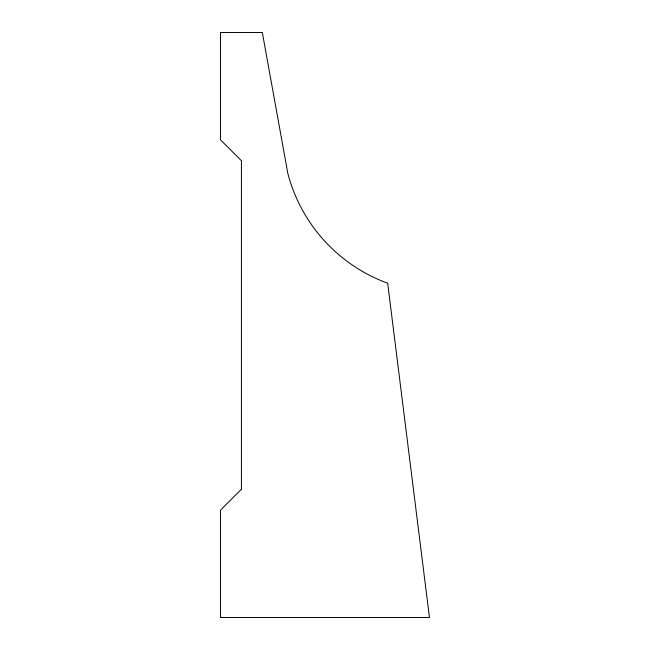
<?xml version="1.0" encoding="UTF-8"?>
<svg xmlns="http://www.w3.org/2000/svg" width="650" height="650" viewBox="0 0 650 650"><rect width="100%" height="100%" fill="white"/><g stroke="black" fill="none" stroke-linecap="round" stroke-linejoin="round"><path stroke-width="0.97" d="M241.426 489.239L220.537 510.128L220.537 617.5L429.463 617.5L387.676 283.213A159.868 159.868 0 0 1 287.787 173.217L262.324 32.5L220.537 32.5L220.537 139.872L241.426 160.761L241.426 489.239"/></g></svg>
